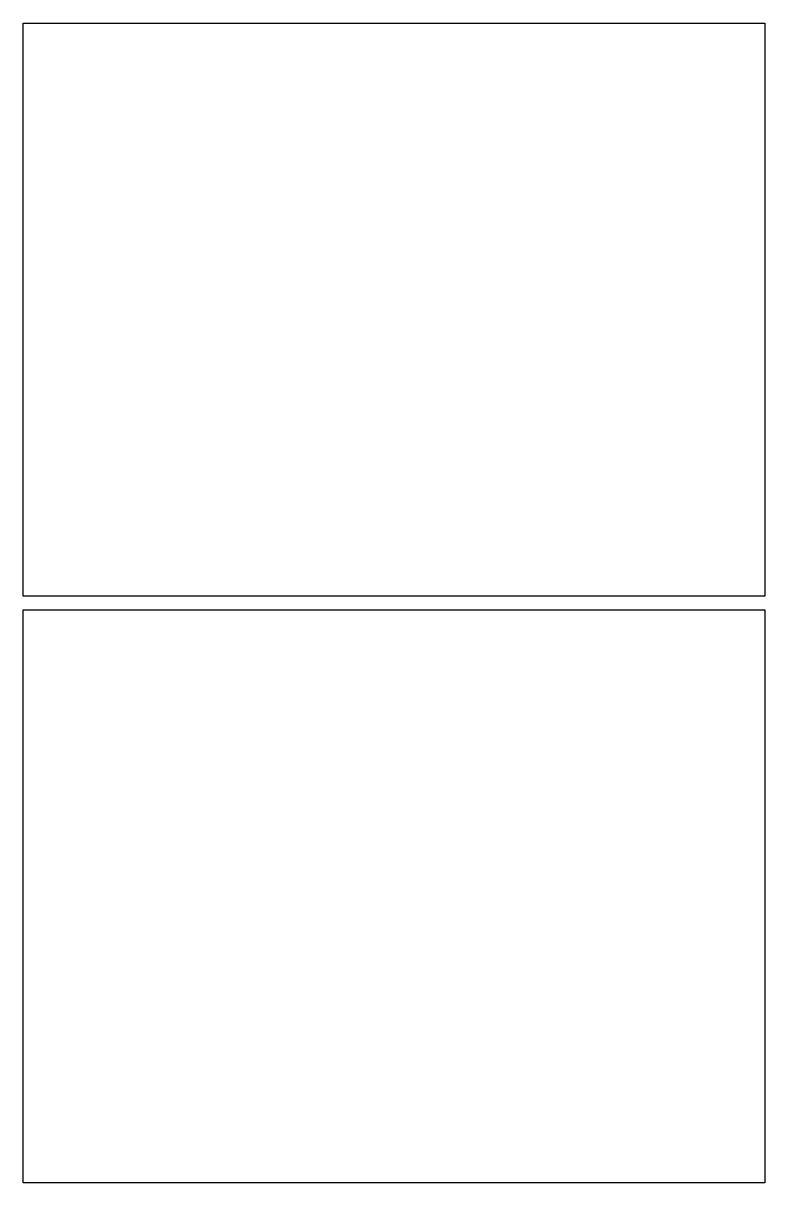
# Model space of a CAD drawing. Header units: millimetres. Extents: x 13 to 292, y 6 to 443.
import ezdxf

# ---------------------------------------------------------------- set-up
doc = ezdxf.new("R2010")
doc.units = ezdxf.units.MM

msp = doc.modelspace()

# ---------------------------------------------------------------- linework, layer by layer
at = {"layer": 'CUT', "color": 1}
for points in [[(12.7, 443), (292.1, 443), (292.1, 227.1), (12.7, 227.1)], [(12.7, 222), (292.1, 222), (292.1, 6.1), (12.7, 6.1)]]:
    msp.add_lwpolyline(points, close=True, dxfattribs=at)

doc.saveas('drawing.dxf')
